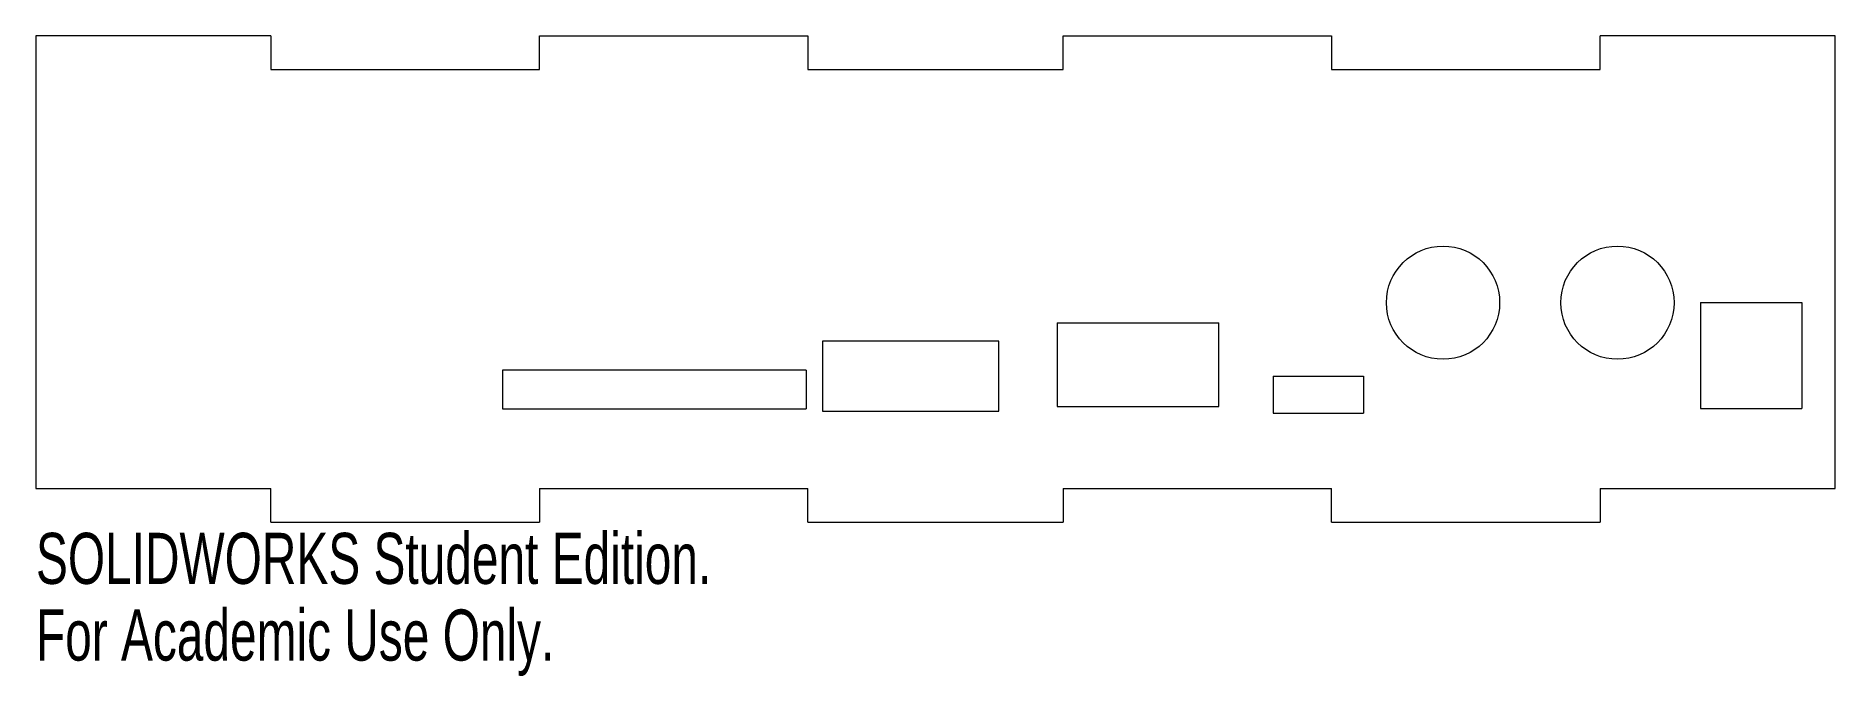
# Model space of a CAD drawing. Header units: inches. Extents: x -3.1 to 3.6, y 0.07 to 2.45.
import ezdxf

# ---------------------------------------------------------------- set-up
doc = ezdxf.new("R2010")
doc.units = ezdxf.units.IN
doc.header["$MEASUREMENT"] = 0
doc.styles.add('SLDTEXTSTYLE0', font='TXT', dxfattribs={"width": 0.7})

msp = doc.modelspace()

# ---------------------------------------------------------------- linework, layer by layer
at = {"color": 7, "linetype": 'Continuous', "lineweight": 15}
for p, q in [((-3.1036, 2.4491), (-3.1036, 0.7641)), ((-2.2286, 2.4491), (-3.1036, 2.4491)), ((-2.2286, 2.4491), (-2.2286, 2.3241)), ((-1.2286, 2.3241), (-1.2286, 2.4491)), ((-1.2286, 2.4491), (-0.2286, 2.4491)), ((-0.2286, 2.4491), (-0.2286, 2.3241)), ((0.7214, 2.3241), (0.7214, 2.4491)), ((0.7214, 2.4491), (1.7214, 2.4491)), ((1.7214, 2.4491), (1.7214, 2.3241)), ((2.7214, 2.3241), (2.7214, 2.4491)), ((3.5964, 2.4491), (2.7214, 2.4491)), ((3.5964, 0.7641), (3.5964, 2.4491)), ((-2.2286, 2.3241), (-1.2286, 2.3241)), ((-0.2286, 2.3241), (0.7214, 2.3241)), ((1.7214, 2.3241), (2.7214, 2.3241)), ((3.0952, 1.4568), (3.0952, 1.0623)), ((3.0952, 1.4568), (3.4732, 1.4568)), ((3.4732, 1.4568), (3.4732, 1.0623)), ((0.6994, 1.381), (1.3021, 1.381)), ((0.6994, 1.381), (0.6994, 1.0689)), ((1.3021, 1.0689), (1.3021, 1.381)), ((-0.1739, 1.3125), (-0.1739, 1.0523)), ((0.4824, 1.3125), (-0.1739, 1.3125)), ((0.4824, 1.0523), (0.4824, 1.3125)), ((-1.3656, 1.2053), (-1.3656, 1.0612)), ((-0.2353, 1.2053), (-1.3656, 1.2053)), ((-0.2353, 1.2053), (-0.2353, 1.0612)), ((1.5035, 1.1826), (1.5035, 1.0445)), ((1.5035, 1.1826), (1.8405, 1.1826)), ((1.8405, 1.1826), (1.8405, 1.0445)), ((-1.3656, 1.0612), (-0.2353, 1.0612)), ((-0.1739, 1.0523), (0.4824, 1.0523)), ((0.6994, 1.0689), (1.3021, 1.0689)), ((1.5035, 1.0445), (1.8405, 1.0445)), ((3.0952, 1.0623), (3.4732, 1.0623)), ((-3.1036, 0.7641), (-2.2286, 0.7641)), ((-2.2286, 0.6391), (-2.2286, 0.7641)), ((-1.2286, 0.7641), (-0.2286, 0.7641)), ((-1.2286, 0.7641), (-1.2286, 0.6391)), ((-0.2286, 0.6391), (-0.2286, 0.7641)), ((0.7214, 0.7641), (1.7214, 0.7641)), ((0.7214, 0.7641), (0.7214, 0.6391)), ((1.7214, 0.6391), (1.7214, 0.7641)), ((2.7214, 0.7641), (3.5964, 0.7641)), ((2.7214, 0.7641), (2.7214, 0.6391)), ((-2.2286, 0.6391), (-1.2286, 0.6391)), ((-0.2286, 0.6391), (0.7214, 0.6391)), ((1.7214, 0.6391), (2.7214, 0.6391))]:
    msp.add_line(p, q, dxfattribs=at)
for centre in [(2.1366, 1.456), (2.7862, 1.456)]:
    msp.add_circle(centre, 0.2108, dxfattribs=at)

# ---------------------------------------------------------------- texts
at = {"color": 7, "linetype": 'Continuous', "char_height": 0.1903, "attachment_point": 1, "style": 'SLDTEXTSTYLE0'}
for s, insert in [('SOLIDWORKS Student Edition.', (-3.1036, 0.599)), ('For Academic Use Only.', (-3.1036, 0.3135))]:
    msp.add_mtext(s, dxfattribs=dict(at, insert=insert))

doc.saveas('drawing.dxf')
